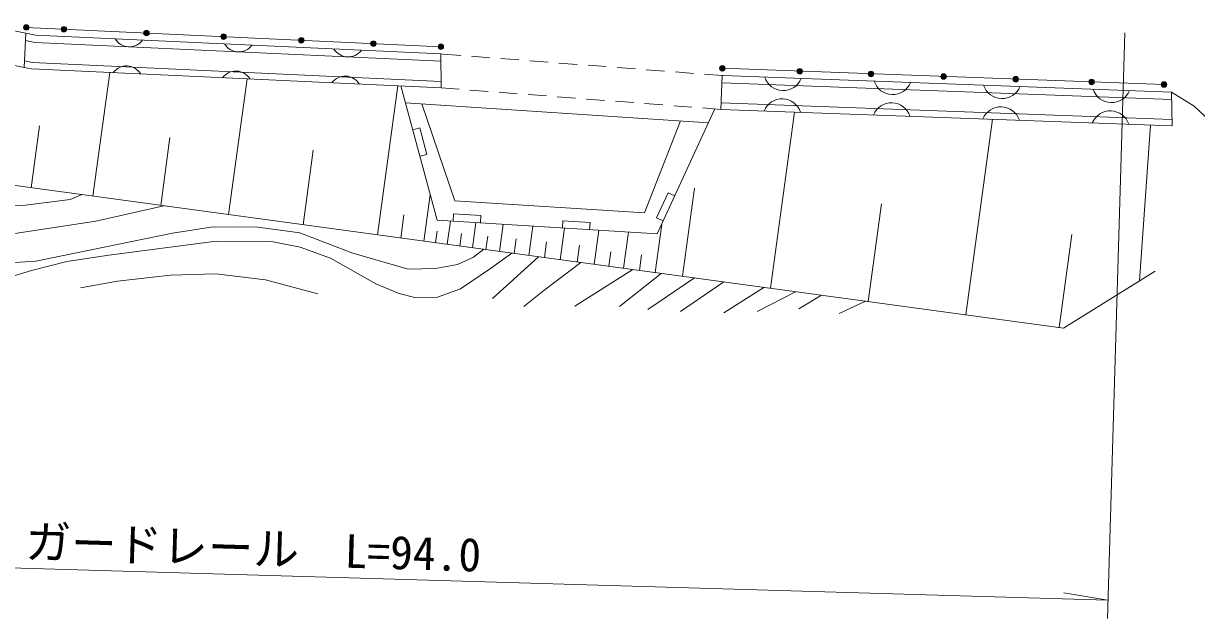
# Model space of a CAD drawing. Units: millimetres at full size, sheet at 1:1000; details may follow other scales. Extents: x 40000 to 680000, y 20000 to 380000.
# Drawn here: x 350466 to 414747, y 242993 to 275584 of the extents above; entities that cross this region are included whole.
import ezdxf
from ezdxf.enums import TextEntityAlignment as Align

# ---------------------------------------------------------------- set-up
doc = ezdxf.new("R2010")
doc.units = ezdxf.units.MM
doc.header["$LTSCALE"] = 1000
doc.linetypes.add('DASHED', pattern=[7.5, 6, -1.5])
doc.layers.add('M-BGD', color=7, linetype='Continuous', lineweight=13)
doc.layers.add('M-STR-HTXT', color=7, linetype='Continuous', lineweight=13)
doc.styles.add('ＭＳ ゴシック', font='')
doc.styles.get('ＭＳ ゴシック').set_extended_font_data('MS Gothic')

msp = doc.modelspace()

# ---------------------------------------------------------------- hatches: boundary and pattern name
at = {"layer": 'M-BGD'}
for points in [[(350468, 275365, -1), (350768, 275365, -0.41421), (350618, 275215, -0.41421)], [(352534, 275269, -1), (352834, 275269, -0.41421), (352684, 275119, -0.41421)], [(357058, 275060, -1), (357358, 275060, -0.41421), (357208, 274910, -0.41421)], [(361282, 274865, -1), (361582, 274865, -0.41421), (361432, 274715, -0.41421)], [(365537, 274668, -1), (365837, 274668, -0.41421), (365687, 274518, -0.41421)], [(369493, 274485, -1), (369793, 274485, -0.41421), (369643, 274335, -0.41421)], [(373192, 274313, -1), (373492, 274313, -0.41421), (373342, 274163, -0.41421)], [(388611, 273128, -1), (388911, 273128, -0.41421), (388761, 272978, -0.41421)], [(392856, 272967, -1), (393156, 272967, -0.41421), (393006, 272817, -0.41421)], [(396760, 272824, -0.41421), (396910, 272974, -0.41421), (397060, 272824, -0.41421), (396910, 272674, -0.41421)], [(400735, 272679, -1), (401035, 272679, -0.41421), (400885, 272529, -0.41421)], [(404690, 272534, -1), (404990, 272534, -0.41421), (404840, 272384, -0.41421)], [(408846, 272382, -1), (409146, 272382, -0.41421), (408996, 272232, -0.41421)], [(412815, 272242, -1), (413115, 272242, -0.41421), (412965, 272092, -0.41421)]]:
    msp.add_hatch(color=256, dxfattribs=at).paths.add_polyline_path(points)

# ---------------------------------------------------------------- linework, layer by layer
for p, q in [((350618, 275365), (373342, 274313)), ((350514, 273179), (350603, 275048)), ((373344, 273913), (373467, 273907)), ((373353, 272060), (373344, 273913)), ((373467, 273907), (374426, 273833)), ((375025, 273787), (376022, 273710)), ((376620, 273664), (377617, 273587)), ((378215, 273541), (379212, 273465)), ((379811, 273418), (380808, 273342)), ((381406, 273296), (382403, 273219)), ((354270, 266129), (355191, 272901)), ((361705, 265117), (362716, 272553)), ((383001, 273173), (383998, 273096)), ((384596, 273050), (385593, 272973)), ((386192, 272927), (387189, 272850)), ((387787, 272804), (388746, 272730)), ((388678, 270880), (388746, 272728)), ((388761, 273128), (412965, 272242)), ((369868, 264007), (370979, 272170)), ((373353, 272060), (374336, 271985)), ((374934, 271939), (375931, 271862)), ((376529, 271816), (377526, 271739)), ((378124, 271693), (379121, 271616)), ((379720, 271570), (380717, 271493)), ((381315, 271447), (382312, 271370)), ((382910, 271324), (383907, 271247)), ((413404, 269975), (413377, 271827)), ((387999, 270151), (371396, 271233)), ((384506, 271201), (385503, 271124)), ((386101, 271078), (387098, 271001)), ((387696, 270955), (388678, 270880)), ((413404, 269975), (388678, 270880)), ((391401, 261079), (392714, 270732)), ((402114, 259622), (403571, 270335)), ((411630, 261493), (412217, 270018)), ((350884, 266589), (351344, 269975)), ((357987, 265623), (358493, 269341)), ((372181, 269861), (371795, 269757)), ((372573, 268413), (372181, 269861)), ((365787, 264562), (366342, 268644)), ((372187, 268309), (372573, 268413)), ((372410, 263661), (372756, 266203)), ((385790, 266302), (385163, 264939)), ((386153, 266135), (385790, 266302)), ((386574, 261735), (387230, 266562)), ((396757, 260350), (397486, 265707)), ((371139, 263834), (371312, 265105)), ((374031, 265154), (374006, 264755)), ((375528, 265061), (374031, 265154)), ((375503, 264662), (375528, 265061)), ((385163, 264939), (385527, 264772)), ((373048, 263575), (373135, 264213)), ((373687, 263488), (373860, 264764)), ((375064, 263301), (375251, 264678)), ((376550, 263098), (376752, 264584)), ((378152, 262880), (378370, 264483)), ((379882, 262645), (380117, 264375)), ((380019, 264781), (379995, 264382)), ((381517, 264688), (380019, 264781)), ((381492, 264289), (381517, 264688)), ((381747, 262392), (382001, 264257)), ((385080, 261938), (385439, 264581)), ((374375, 263394), (374469, 264083)), ((375807, 263199), (375908, 263942)), ((377351, 262989), (377460, 263791)), ((379017, 262763), (379135, 263628)), ((383350, 262174), (383620, 264156)), ((407222, 258927), (407916, 264035)), ((380815, 262518), (380941, 263451)), ((382549, 262283), (382658, 263084)), ((384215, 262056), (384333, 262921)), ((376164, 260513), (378687, 262808)), ((380686, 260105), (383865, 262104)), ((383126, 260084), (385408, 261894)), ((384682, 259916), (387239, 261645)), ((407465, 258894), (412478, 262022)), ((386464, 259817), (388837, 261427)), ((388850, 259728), (391029, 261129)), ((390664, 259812), (392780, 260891)), ((392951, 259947), (394196, 260699)), ((395167, 259691), (396603, 260371))]:
    msp.add_line(p, q, dxfattribs=at)
at = {"layer": 'M-BGD', "linetype": 'DASHED'}
msp.add_line((348669, 273554), (350514, 273179), dxfattribs=at)
at = {"layer": 'M-BGD'}
for points in [[(407465, 258894), (343840, 267547), (321702, 270706), (312283, 273226), (304958, 274367), (303064, 275587), (302982, 276597), (301282, 277331), (299179, 277947), (296959, 278318), (297064, 279909), (295892, 280619), (294782, 281746)], [(350584, 274644), (351084, 274543), (373346, 273512)], [(350603, 275048), (351133, 274941), (373344, 273913)], [(350531, 273532), (350948, 273448), (373352, 272411)], [(373353, 272060), (350905, 273099), (350514, 273179)], [(388746, 272730), (388783, 272727), (413377, 271827)], [(388346, 270905), (385199, 264058), (373133, 264810), (371145, 272163)], [(388732, 272330), (388761, 272328), (413383, 271426)], [(413377, 271827), (414614, 271057), (416290, 269484), (417222, 268369), (418172, 267032), (419040, 265560), (419921, 263890), (420652, 262175), (421320, 260167), (421625, 258942)], [(372292, 271175), (374101, 265872), (384493, 265210), (386465, 270251)], [(388691, 271230), (388698, 271229), (413399, 270325)], [(316722, 262028), (319348, 263566), (321677, 264514), (324260, 265055), (345031, 265355), (350573, 265629), (353017, 265940), (353677, 266209)], [(318438, 261485), (319991, 262414), (322829, 263231), (323615, 263254), (331065, 263439), (335754, 263735), (344461, 263735), (348904, 263921), (354434, 264763), (358164, 265599)], [(327024, 261951), (332205, 262429), (336419, 262599), (348506, 262401), (351148, 262571), (358639, 264098), (360859, 264442), (363309, 264435), (365609, 264119), (368466, 263030), (371539, 262136), (373038, 262173), (374252, 262392), (375126, 262784), (375697, 263214)], [(348147, 261208), (350910, 262058), (352835, 262543), (355140, 262887), (361018, 263657), (364066, 263639), (365631, 263341), (367298, 262724), (369767, 261323), (371058, 260795), (371907, 260580), (373156, 260596), (374423, 261046), (376064, 262158), (377223, 263007)], [(377877, 260079), (378974, 260967), (381002, 262493)], [(353593, 261106), (355626, 261463), (358518, 261805), (361007, 261864), (363732, 261551), (366606, 260778)]]:
    msp.add_lwpolyline(points, dxfattribs=at)
at = {"layer": 'M-BGD', "linetype": 'DASHED'}
msp.add_lwpolyline([(348785, 275400), (348912, 275392), (350603, 275048)], dxfattribs=at)
at = {"layer": 'M-BGD'}
for centre in [(350618, 275365), (352684, 275269), (357208, 275060), (361432, 274865), (365687, 274668), (369643, 274485), (373342, 274313), (388761, 273128), (393006, 272967), (396910, 272824), (400885, 272679), (404840, 272534), (408996, 272382), (412965, 272242)]:
    msp.add_circle(centre, 150, dxfattribs=at)
for centre, radius, start, end in [((356268, 275207), 903, 211.20551, 323.49545), ((362262, 274929), 903, 211.20551, 323.49545), ((368255, 274652), 903, 211.20551, 323.49545), ((356112, 272355), 903, 31.20551, 143.49545), ((362106, 272077), 903, 31.20551, 143.49545), ((368099, 271800), 903, 31.20551, 143.49545), ((392100, 272970), 1064, 197.9197, 337.88778), ((398096, 272751), 1064, 197.9197, 337.88778), ((404092, 272531), 1064, 197.9197, 337.88778), ((410088, 272312), 1064, 197.9197, 337.88778), ((392034, 270392), 1064, 17.9197, 157.88778), ((398030, 270173), 1064, 17.9197, 157.88778), ((404026, 269953), 1064, 17.9197, 157.88778), ((410022, 269734), 1064, 17.9197, 157.88778)]:
    msp.add_arc(centre, radius, start, end, dxfattribs=at)
at = {"layer": 'M-STR-HTXT'}
for p, q in [((410812, 275074), (409862, 242993)), ((316142, 246768), (409892, 243992)), ((409892, 243992), (407472, 244406))]:
    msp.add_line(p, q, dxfattribs=at)

# ---------------------------------------------------------------- texts
at = {"layer": 'M-STR-HTXT', "style": 'ＭＳ ゴシック'}
msp.add_text('ガードレール\u3000L=94.0', height=1833, rotation=358.304, dxfattribs=at).set_placement((363017, 245380), align=Align.BOTTOM_CENTER)

doc.saveas('drawing.dxf')
